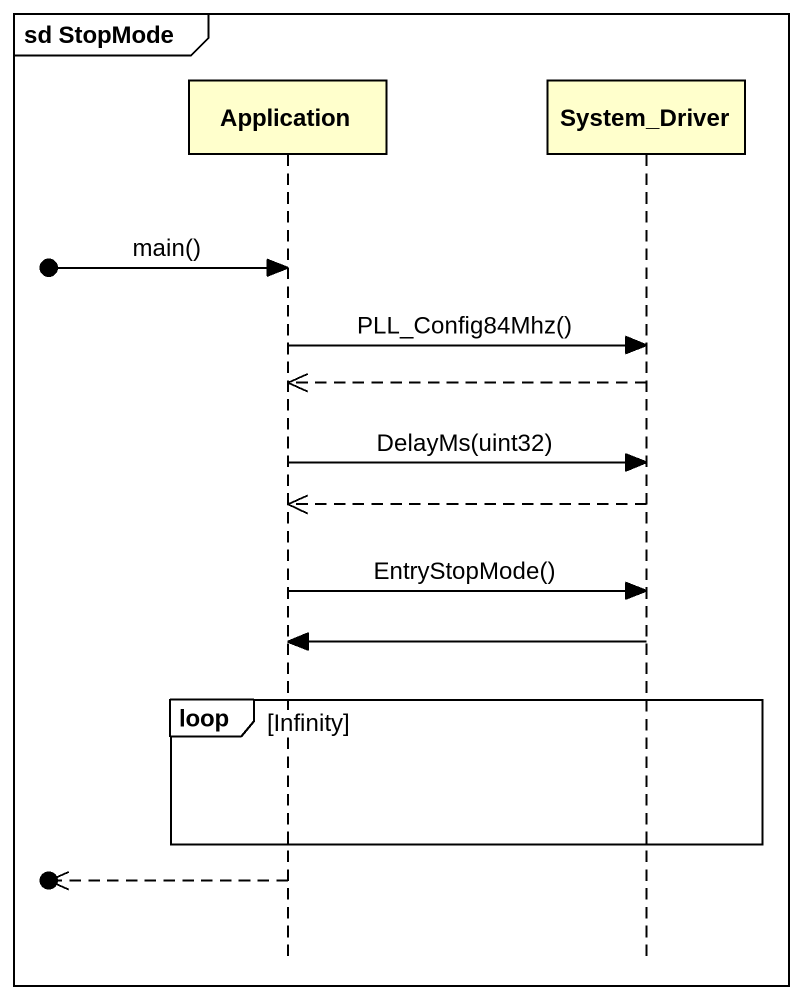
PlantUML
@startuml
mainframe sd StopMode
hide footbox
participant Application
participant System_Driver

[o-> Application : main()
Application -> System_Driver : PLL_Config84Mhz()
System_Driver -->> Application
Application -> System_Driver : DelayMs(uint32)
System_Driver -->> Application
Application -> System_Driver : EntryStopMode()
System_Driver -> Application
loop Infinity
end
[o<<-- Application
@enduml
